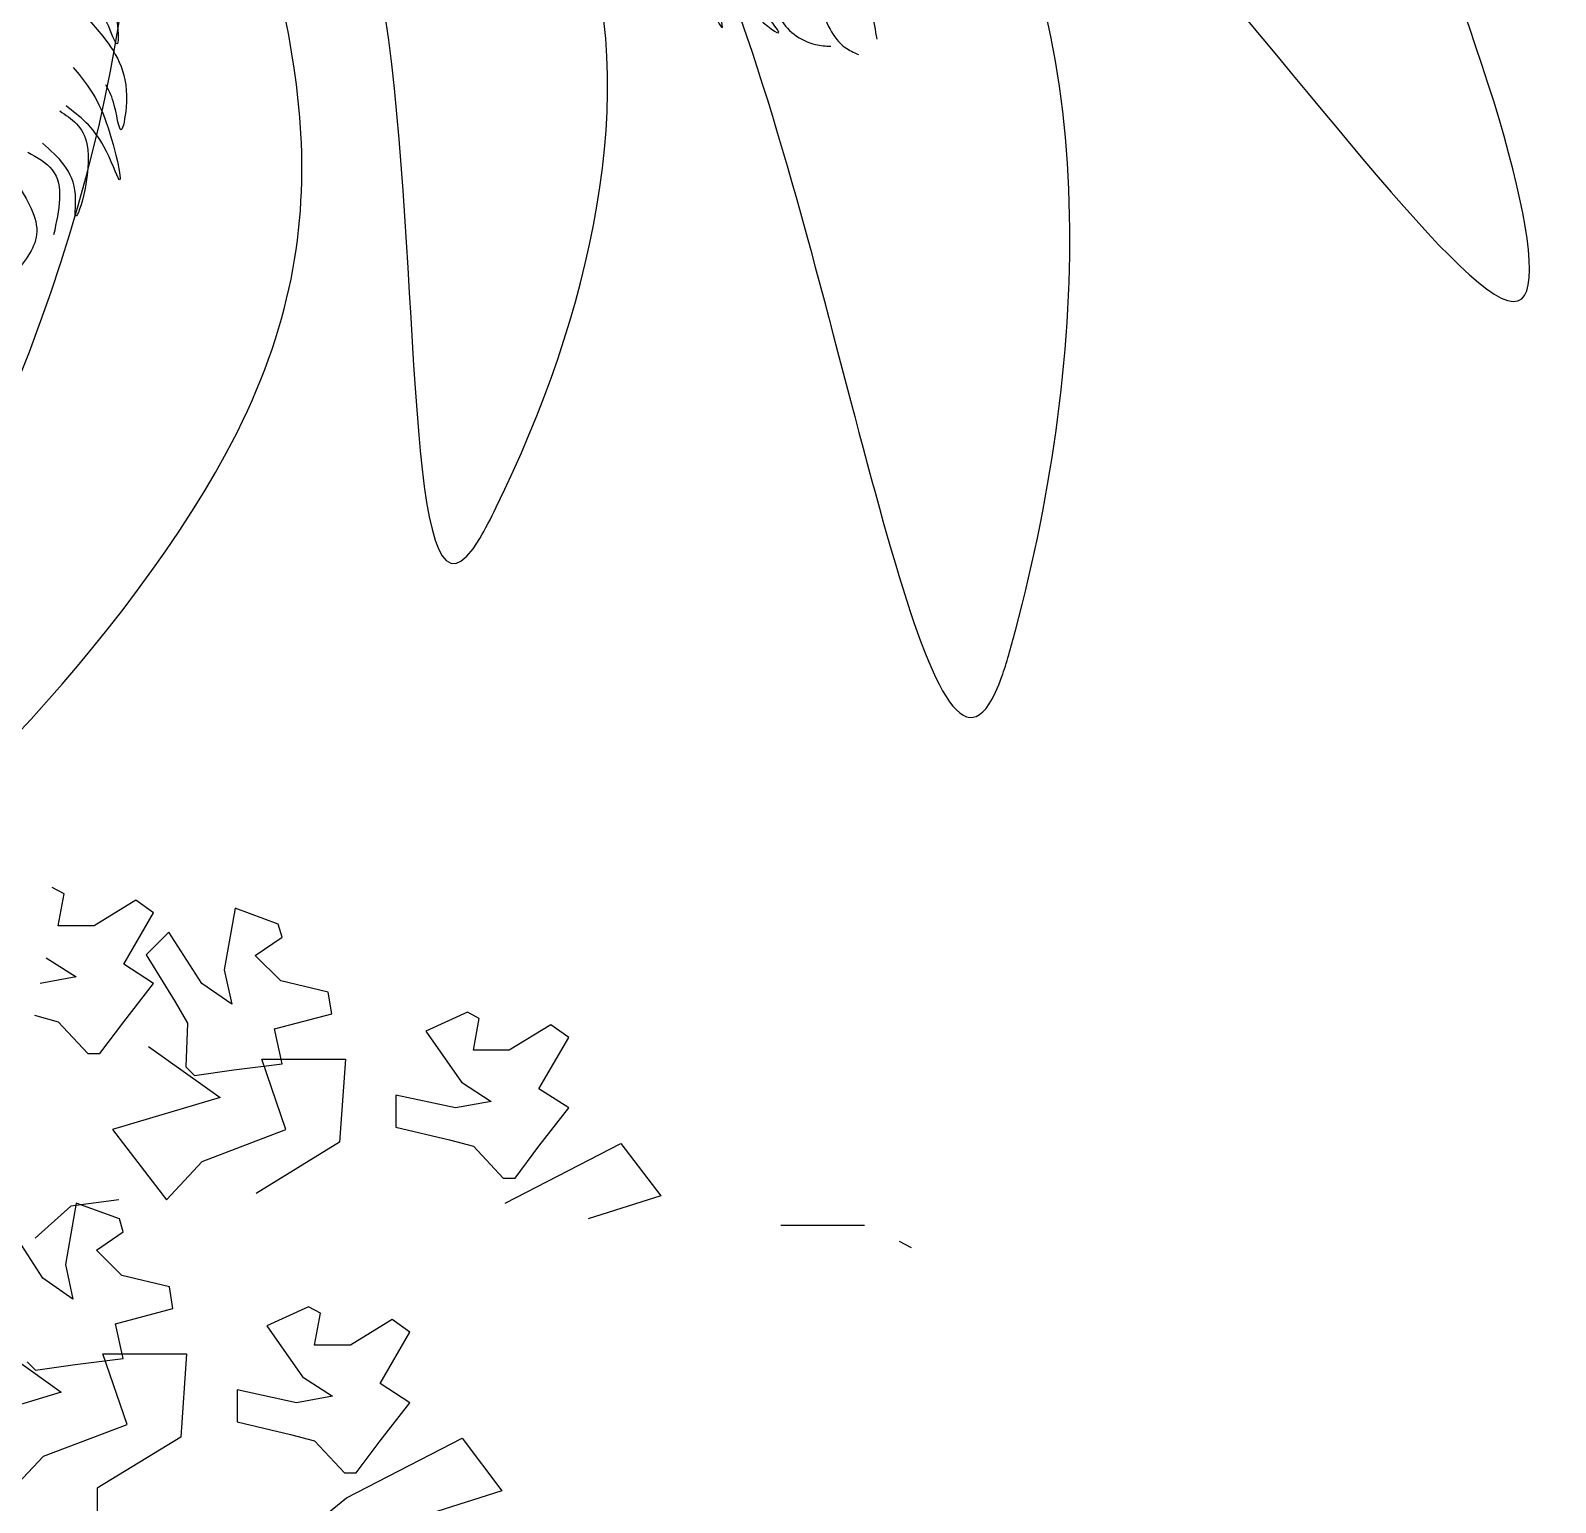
# Model space of a CAD drawing. Header units: metres. Extents: x -1655 to 449, y 40 to 361.
# Drawn here: x 52.3357 to 52.7111, y 60.4398 to 60.8022 of the extents above; entities that cross this region are included whole.
import ezdxf

# ---------------------------------------------------------------- set-up
doc = ezdxf.new("R2010")
doc.units = ezdxf.units.M
doc.header["$MEASUREMENT"] = 0
doc.layers.add('paisajismo', color=7, linetype='Continuous')

# ---------------------------------------------------------------- blocks, each defined once
blk = doc.blocks.new('A$C69E264B5')
at = {"layer": 'paisajismo', "color": 82}
for points in [[(1.13378, 0.91823), (1.61127, 0.59027), (1.84102, 0.34772), (1.75814, 0.63765), (1.54775, 0.88298), (1.1626, 0.90925)], [(1.05747, 0.91585), (1.37769, 0.50446), (1.53019, 0.12175), (1.53833, 0.14922), (1.51112, 0.63231), (1.07974, 0.9003)], [(0.99201, 0.84536), (1.1634, 0.50242), (1.21802, 0.20442), (1.22785, 0.22306), (1.2781, 0.57531), (1.00582, 0.83092)], [(1.01059, 0.79052), (0.94845, 0.31586), (0.82732, 0.00044), (1.0664, 0.25532), (1.11103, 0.44649), (1.01172, 0.76338)]]:
    blk.add_spline(points, degree=3, dxfattribs=at)
at = {"layer": 'paisajismo', "color": 240}
for points in [[(1.35084, 0.57887), (1.34951, 0.54594), (1.36304, 0.51041), (1.35951, 0.53184), (1.36047, 0.55248), (1.3616, 0.55858)], [(0.97802, 0.55334), (0.99545, 0.53477), (1.00049, 0.50064), (0.99416, 0.51465), (0.98829, 0.52297)], [(1.36686, 0.55404), (1.367, 0.53887), (1.39641, 0.50799), (1.38978, 0.51763), (1.38775, 0.54871)], [(1.39672, 0.54194), (1.3973, 0.5166), (1.4188, 0.4998), (1.42786, 0.49876)], [(1.41384, 0.54236), (1.4458, 0.531), (1.45534, 0.50295)], [(0.97366, 0.52618), (0.9925, 0.50477), (1.00649, 0.46207), (1.00358, 0.44882), (0.99893, 0.46542), (0.99448, 0.47563)], [(1.42146, 0.52329), (1.43655, 0.498), (1.4444, 0.49382)], [(0.97476, 0.48613), (0.99356, 0.45612), (1.00237, 0.41913), (0.99323, 0.43884), (0.97062, 0.46312)], [(0.9668, 0.46012), (0.98308, 0.44043), (0.97613, 0.39836), (0.9762, 0.41006), (0.95659, 0.44084)], [(0.94769, 0.43543), (0.96234, 0.42487), (0.96319, 0.38599)], [(0.94057, 0.41779), (0.95297, 0.38621), (0.93806, 0.3606)]]:
    blk.add_spline(points, degree=3, dxfattribs=at)
blk = doc.blocks.new('A$C78ED2221')
at = {"layer": 'paisajismo', "color": 86}
for p, q in [((1.3266, 2.6002), (1.3185, 2.6046)), ((1.3225, 2.5788), (1.3266, 2.6002)), ((1.3748, 2.596), (1.3467, 2.5788)), ((1.3667, 2.5529), (1.3868, 2.5874)), ((1.3868, 2.5874), (1.3748, 2.596)), ((1.4416, 2.5906), (1.4343, 2.5492)), ((1.4706, 2.5798), (1.4416, 2.5906)), ((1.3467, 2.5788), (1.3225, 2.5788)), ((1.4732, 2.5711), (1.4706, 2.5798)), ((1.397, 2.5744), (1.3818, 2.5592)), ((1.4192, 2.5399), (1.397, 2.5744)), ((1.4552, 2.5588), (1.4732, 2.5711)), ((1.3145, 2.5573), (1.3346, 2.5443)), ((1.3818, 2.5592), (1.4013, 2.5275)), ((1.4723, 2.5417), (1.4552, 2.5588)), ((1.3868, 2.54), (1.3667, 2.5529)), ((1.4343, 2.5492), (1.4394, 2.5259)), ((1.3346, 2.5443), (1.3104, 2.54)), ((1.3667, 2.5142), (1.3868, 2.54)), ((1.4394, 2.5259), (1.4192, 2.5399)), ((1.5043, 2.534), (1.4723, 2.5417)), ((1.4013, 2.5275), (1.4095, 2.5131)), ((1.5067, 2.5194), (1.5043, 2.534)), ((1.3065, 2.5185), (1.3225, 2.5142)), ((1.4682, 2.5093), (1.5067, 2.5194)), ((1.598, 2.5207), (1.5699, 2.5078)), ((1.606, 2.5164), (1.598, 2.5207)), ((1.602, 2.495), (1.606, 2.5164)), ((1.3225, 2.5142), (1.3426, 2.4927)), ((1.3506, 2.4927), (1.3667, 2.5142)), ((1.4095, 2.5131), (1.4085, 2.4837)), ((1.4732, 2.4859), (1.4682, 2.5093)), ((1.5699, 2.5078), (1.5939, 2.4734)), ((1.6542, 2.5121), (1.6261, 2.495)), ((1.6662, 2.5036), (1.6542, 2.5121)), ((1.3834, 2.4976), (1.4315, 2.4631)), ((1.6261, 2.495), (1.602, 2.495)), ((1.6461, 2.4691), (1.6662, 2.5036)), ((1.3426, 2.4927), (1.3506, 2.4927)), ((1.4408, 2.4819), (1.4732, 2.4859)), ((1.4596, 2.489), (1.5159, 2.489)), ((1.4758, 2.4416), (1.4596, 2.489)), ((1.5159, 2.489), (1.5119, 2.433)), ((1.4085, 2.4837), (1.4142, 2.478)), ((1.4142, 2.478), (1.4408, 2.4819)), ((1.5899, 2.4561), (1.5498, 2.4648)), ((1.5498, 2.4648), (1.5498, 2.4433)), ((1.5939, 2.4734), (1.614, 2.4605)), ((1.6662, 2.4561), (1.6461, 2.4691)), ((1.4315, 2.4631), (1.3592, 2.4416)), ((1.614, 2.4605), (1.5899, 2.4561)), ((1.6461, 2.4304), (1.6662, 2.4561)), ((1.5498, 2.4433), (1.5859, 2.4347)), ((1.5119, 2.433), (1.4557, 2.3986)), ((1.5859, 2.4347), (1.602, 2.4304)), ((1.602, 2.4304), (1.6221, 2.4088)), ((1.6234, 2.3921), (1.7013, 2.4323)), ((1.6301, 2.4088), (1.6461, 2.4304)), ((1.7013, 2.4323), (1.7281, 2.3969)), ((1.6221, 2.4088), (1.6301, 2.4088)), ((1.3347, 2.3921), (1.3274, 2.3508)), ((1.3637, 2.3814), (1.3347, 2.3921)), ((1.7281, 2.3969), (1.6793, 2.3814)), ((1.3123, 2.3415), (1.2901, 2.376)), ((1.3483, 2.3604), (1.3663, 2.3727)), ((1.3663, 2.3727), (1.3637, 2.3814)), ((1.809, 2.3772), (1.8652, 2.3772)), ((1.8969, 2.3619), (1.8889, 2.3662)), ((1.3274, 2.3508), (1.3325, 2.3274)), ((1.3654, 2.3433), (1.3483, 2.3604)), ((1.3325, 2.3274), (1.3123, 2.3415)), ((1.3974, 2.3356), (1.3654, 2.3433)), ((1.3998, 2.321), (1.3974, 2.3356)), ((1.3612, 2.3108), (1.3998, 2.321)), ((1.4911, 2.3223), (1.463, 2.3094)), ((1.4991, 2.318), (1.4911, 2.3223)), ((1.3663, 2.2875), (1.3612, 2.3108)), ((1.4951, 2.2965), (1.4991, 2.318)), ((1.5473, 2.3137), (1.5192, 2.2965)), ((1.5593, 2.3051), (1.5473, 2.3137)), ((1.463, 2.3094), (1.487, 2.275)), ((1.5392, 2.2706), (1.5593, 2.3051)), ((1.2765, 2.2991), (1.3246, 2.2647)), ((1.3689, 2.2431), (1.3527, 2.2905)), ((1.3527, 2.2905), (1.409, 2.2905)), ((1.409, 2.2905), (1.405, 2.2345)), ((1.5192, 2.2965), (1.4951, 2.2965)), ((1.3016, 2.2852), (1.3073, 2.2796)), ((1.3073, 2.2796), (1.3339, 2.2835)), ((1.3339, 2.2835), (1.3663, 2.2875)), ((1.487, 2.275), (1.5071, 2.262)), ((1.5593, 2.2577), (1.5392, 2.2706)), ((1.3246, 2.2647), (1.2523, 2.2431)), ((1.4429, 2.2664), (1.4429, 2.2449)), ((1.483, 2.2577), (1.4429, 2.2664)), ((1.5071, 2.262), (1.483, 2.2577)), ((1.5392, 2.2319), (1.5593, 2.2577)), ((1.4429, 2.2449), (1.479, 2.2363)), ((1.405, 2.2345), (1.3488, 2.2002)), ((1.479, 2.2363), (1.4951, 2.2319)), ((1.4951, 2.2319), (1.5152, 2.2104)), ((1.5165, 2.1936), (1.5944, 2.2338)), ((1.5232, 2.2104), (1.5392, 2.2319)), ((1.5944, 2.2338), (1.6212, 2.1984)), ((1.5152, 2.2104), (1.5232, 2.2104)), ((1.6212, 2.1984), (1.5724, 2.1829)), ((1.4709, 2.1566), (1.5165, 2.1936))]:
    blk.add_line(p, q, dxfattribs=at)
at = {"layer": 'paisajismo', "color": 64}
for p, q in [((1.3592, 2.4416), (1.3954, 2.3943)), ((1.4195, 2.4201), (1.4758, 2.4416)), ((1.3954, 2.3943), (1.4195, 2.4201)), ((1.3633, 2.3943), (1.3311, 2.39)), ((1.3311, 2.39), (1.3071, 2.3685)), ((1.3126, 2.2217), (1.3689, 2.2431)), ((1.2885, 2.1958), (1.3126, 2.2217)), ((1.3488, 2.2002), (1.3488, 2.1485))]:
    blk.add_line(p, q, dxfattribs=at)

msp = doc.modelspace()

# ---------------------------------------------------------------- block references
for name, p, xscale, yscale, zscale in [('A$C69E264B5', (51.94487, 60.59302), 0.4116686811996449, 0.4116686811996449, 0.4116686811996449), ('A$C78ED2221', (51.85882, 59.63867), 0.365719179165578, 0.365719179165578, 0.365719179165578)]:
    msp.add_blockref(name, p, dxfattribs=dict(xscale=xscale, yscale=yscale, zscale=zscale))

doc.saveas('drawing.dxf')
